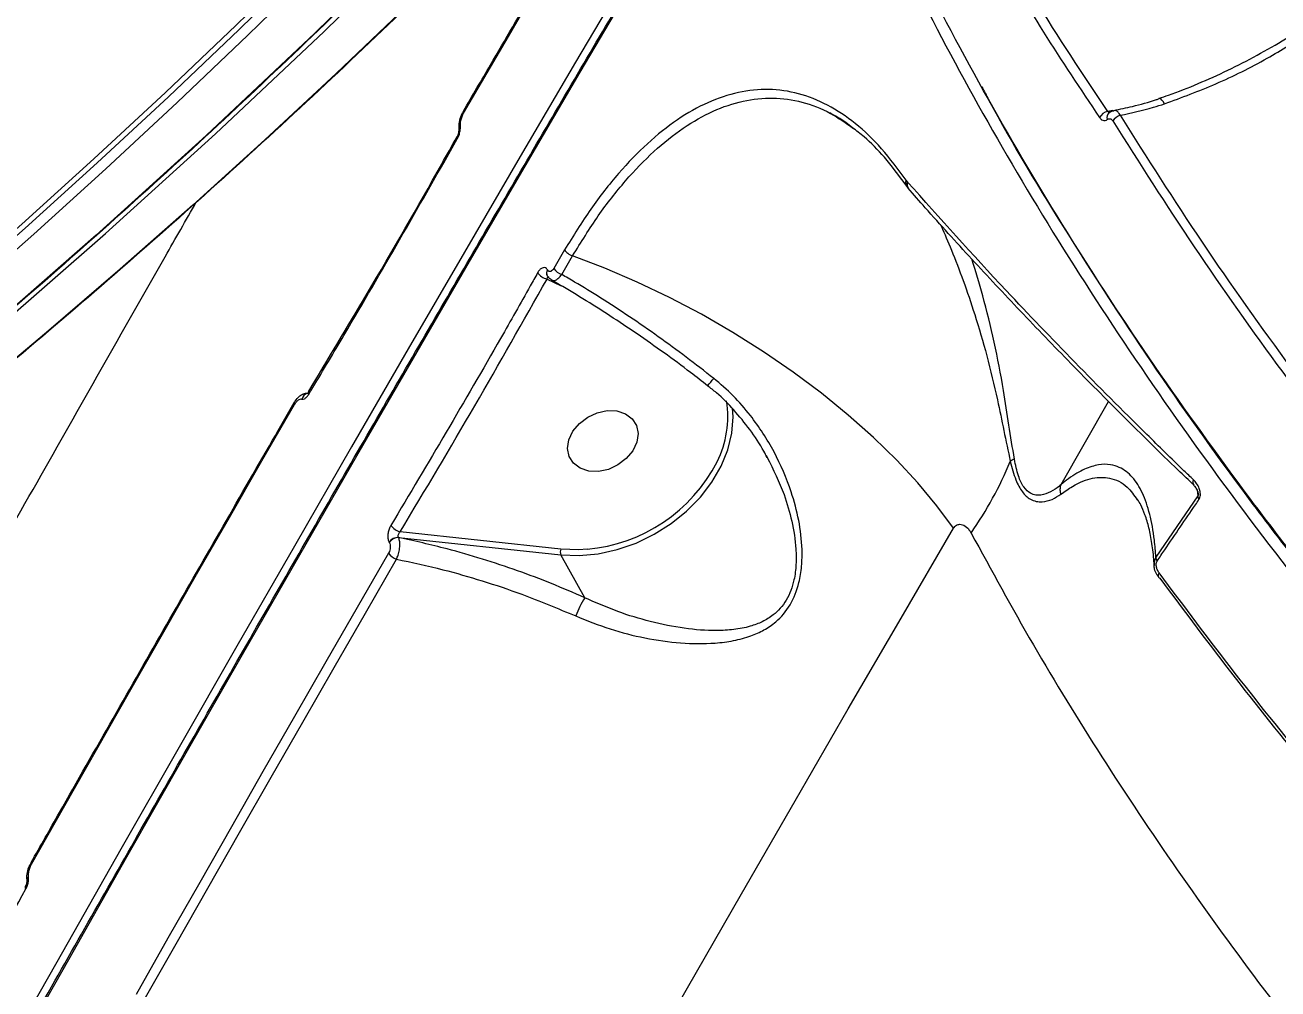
# Model space of a CAD drawing. Header units: millimetres. Extents: x -6028 to 5958, y -6064 to 4137.
# Drawn here: x 1447.1 to 1599.3, y -1606.7 to -1489.5 of the extents above; entities that cross this region are included whole.
import ezdxf

# ---------------------------------------------------------------- set-up
doc = ezdxf.new("R2010")
doc.units = ezdxf.units.MM
for name, color, linetype in [('DIKOM_ОБЪЕКТ', 7, 'Continuous'), ('DIKOM_РАЗМЕР_ЗОНА', 7, 'Continuous'), ('DIKOM_РАЗМЕР_ОБЪЕКТА', 7, 'Continuous')]:
    doc.layers.add(name, color=color, linetype=linetype)
doc.styles.add('style1', font='arial.ttf', dxfattribs={"width": 0.8})
doc.dimstyles.new('1-50', dxfattribs={"dimtxt": 300, "dimasz": 200, "dimexe": 100, "dimexo": 0, "dimgap": 100, "dimtad": 1, "dimtxsty": 'style1', "dimcen": 200, "dimclrd": 7, "dimclre": 7, "dimclrt": 7, "dimadec": 1, "dimazin": 2, "dimtfac": 1, "dimtmove": 0, "dimatfit": 2, "dimfxl": 0, "dimlwd": 25, "dimlwe": 18, "dimarcsym": 0})

# ---------------------------------------------------------------- blocks, each defined once
blk = doc.blocks.new('*D9')
at = {"layer": 'Defpoints', "color": 0, "transparency": 16777216}
for p in [(-6027.56, 1459.58), (4556.58, 1382.7), (4556.58, -5964.37)]:
    blk.add_point(p, dxfattribs=at)
at = {"layer": 'DIKOM_РАЗМЕР_ЗОНА', "color": 7, "lineweight": 18, "transparency": 16777216}
for p, q in [((-6027.56, 1459.58), (-6027.56, -6064.37)), ((4556.58, 1382.7), (4556.58, -6064.37))]:
    blk.add_line(p, q, dxfattribs=at)
at = {"layer": 'DIKOM_РАЗМЕР_ЗОНА', "color": 7, "lineweight": 25, "transparency": 16777216}
blk.add_line((-5827.56, -5964.37), (4356.58, -5964.37), dxfattribs=at)
at = {"layer": 'DIKOM_РАЗМЕР_ЗОНА', "color": 7, "transparency": 16777216}
for points in [[(-5827.56, -5931.03), (-5827.56, -5997.7), (-6027.56, -5964.37)], [(4356.58, -5931.03), (4356.58, -5997.7), (4556.58, -5964.37)]]:
    blk.add_solid(points, dxfattribs=at)
at = {"layer": 'DIKOM_РАЗМЕР_ЗОНА', "color": 7, "transparency": 16777216, "insert": (157.08, -5711.2), "char_height": 300, "attachment_point": 5, "style": 'style1'}
blk.add_mtext('10600', dxfattribs=at)
blk = doc.blocks.new('*D10')
at = {"layer": 'Defpoints', "color": 0, "transparency": 16777216}
for p in [(1555.59, 4137.49), (5858.35, 4137.49), (1555.59, -4898.38)]:
    blk.add_point(p, dxfattribs=at)
at = {"layer": 'DIKOM_РАЗМЕР_ЗОНА', "color": 7, "lineweight": 18, "transparency": 16777216}
for p, q in [((1555.59, 4137.49), (5958.35, 4137.49)), ((1555.59, -4898.38), (5958.35, -4898.38))]:
    blk.add_line(p, q, dxfattribs=at)
at = {"layer": 'DIKOM_РАЗМЕР_ЗОНА', "color": 7, "lineweight": 25, "transparency": 16777216}
blk.add_line((5858.35, -4698.38), (5858.35, 3937.49), dxfattribs=at)
at = {"layer": 'DIKOM_РАЗМЕР_ЗОНА', "color": 7, "transparency": 16777216}
for points in [[(5825.01, 3937.49), (5891.68, 3937.49), (5858.35, 4137.49)], [(5825.01, -4698.38), (5891.68, -4698.38), (5858.35, -4898.38)]]:
    blk.add_solid(points, dxfattribs=at)
at = {"layer": 'DIKOM_РАЗМЕР_ЗОНА', "color": 7, "transparency": 16777216, "insert": (5605.17, 52.12), "char_height": 300, "attachment_point": 5, "rotation": 90, "style": 'style1'}
blk.add_mtext('9050', dxfattribs=at)
blk = doc.blocks.new('*D11')
at = {"layer": 'Defpoints', "color": 0, "transparency": 16777216}
for p in [(259.43, 2965.58), (1920.55, -3002.33), (4022.59, -3002.33)]:
    blk.add_point(p, dxfattribs=at)
at = {"layer": 'DIKOM_РАЗМЕР_ОБЪЕКТА', "color": 7, "lineweight": 18, "transparency": 16777216}
for p, q in [((259.43, 2965.58), (4122.59, 2965.58)), ((1920.55, -3002.33), (4122.59, -3002.33))]:
    blk.add_line(p, q, dxfattribs=at)
at = {"layer": 'DIKOM_РАЗМЕР_ОБЪЕКТА', "color": 7, "lineweight": 25, "transparency": 16777216}
blk.add_line((4022.59, 2765.58), (4022.59, -2802.33), dxfattribs=at)
at = {"layer": 'DIKOM_РАЗМЕР_ОБЪЕКТА', "color": 7, "transparency": 16777216}
for points in [[(3989.25, 2765.58), (4055.92, 2765.58), (4022.59, 2965.58)], [(3989.25, -2802.33), (4055.92, -2802.33), (4022.59, -3002.33)]]:
    blk.add_solid(points, dxfattribs=at)
at = {"layer": 'DIKOM_РАЗМЕР_ОБЪЕКТА', "color": 7, "transparency": 16777216, "insert": (3769.41, -24.42), "char_height": 300, "attachment_point": 5, "rotation": 90, "style": 'style1'}
blk.add_mtext('6000', dxfattribs=at)
blk = doc.blocks.new('*D12')
at = {"layer": 'Defpoints', "color": 0, "transparency": 16777216}
for p in [(3056.58, 1987.9), (-4027.97, 676.5), (3056.58, -3714.77)]:
    blk.add_point(p, dxfattribs=at)
at = {"layer": 'DIKOM_РАЗМЕР_ОБЪЕКТА', "color": 7, "lineweight": 18, "transparency": 16777216}
for p, q in [((3056.58, 1987.9), (3056.58, -3814.77)), ((-4027.97, 676.5), (-4027.97, -3814.77))]:
    blk.add_line(p, q, dxfattribs=at)
at = {"layer": 'DIKOM_РАЗМЕР_ОБЪЕКТА', "color": 7, "lineweight": 25, "transparency": 16777216}
blk.add_line((-3827.97, -3714.77), (2856.58, -3714.77), dxfattribs=at)
at = {"layer": 'DIKOM_РАЗМЕР_ОБЪЕКТА', "color": 7, "transparency": 16777216}
for points in [[(-3827.97, -3681.44), (-3827.97, -3748.11), (-4027.97, -3714.77)], [(2856.58, -3681.44), (2856.58, -3748.11), (3056.58, -3714.77)]]:
    blk.add_solid(points, dxfattribs=at)
at = {"layer": 'DIKOM_РАЗМЕР_ОБЪЕКТА', "color": 7, "transparency": 16777216, "insert": (20, -3461.6), "char_height": 300, "attachment_point": 5, "style": 'style1'}
blk.add_mtext('7100', dxfattribs=at)

msp = doc.modelspace()

# ---------------------------------------------------------------- linework, layer by layer
at = {"layer": 'DIKOM_ОБЪЕКТ', "color": 7, "linetype": 'Continuous', "lineweight": 15}
for p, q in [((1584.942, -1498.482), (1584.928, -1498.486)), ((1579.285, -1499.932), (1578.664, -1500.033)), ((1578.825, -1500.194), (1578.813, -1500.204)), ((1499.617, -1503.132), (1499.621, -1503.124)), ((1554.331, -1508.607), (1554.17, -1508.403)), ((1554.354, -1508.632), (1554.331, -1508.607)), ((1554.413, -1509.361), (1554.401, -1509.347)), ((1510.541, -1520.41), (1512.242, -1521.222)), ((1510.601, -1519.318), (1510.592, -1519.302)), ((1481.599, -1534.132), (1481.603, -1534.125)), ((1530.071, -1533.374), (1530.073, -1533.373)), ((1573.01, -1545.376), (1578.773, -1535.298)), ((1589.526, -1546.034), (1589.614, -1546.75)), ((1589.614, -1546.75), (1584.524, -1554.231)), ((1491.373, -1552.423), (1491.382, -1552.438)), ((1492.5, -1551.824), (1512.221, -1553.927)), ((1492.51, -1551.84), (1492.5, -1551.824)), ((1512.224, -1553.235), (1492.702, -1551.153)), ((1515.123, -1559.148), (1512.221, -1553.927)), ((1447.856, -1591.348), (1447.86, -1591.342)), ((1447.14, -1594.39), (1447.143, -1594.384))]:
    msp.add_line(p, q, dxfattribs=at)
at = {"layer": 'DIKOM_ОБЪЕКТ', "color": 7, "linetype": 'Continuous', "lineweight": 15, "flags": 128}
for points in [[(1557.146, -1409.925), (1545.206, -1424.048), (1533.048, -1437.9), (1520.677, -1451.477), (1508.097, -1464.775), (1495.31, -1477.789), (1482.322, -1490.515), (1469.135, -1502.95), (1455.754, -1515.09), (1442.183, -1526.932), (1428.427, -1538.471), (1414.488, -1549.704), (1400.372, -1560.628), (1386.083, -1571.24), (1371.625, -1581.536), (1357.002, -1591.513), (1342.219, -1601.168)], [(1343.355, -1600.961), (1358.138, -1591.306), (1372.761, -1581.329), (1387.219, -1571.033), (1401.508, -1560.421), (1415.624, -1549.497), (1429.563, -1538.264), (1443.319, -1526.725), (1456.89, -1514.883), (1470.271, -1502.743), (1483.458, -1490.308), (1496.446, -1477.582), (1509.233, -1464.568), (1521.814, -1451.27), (1534.185, -1437.694), (1546.342, -1423.841), (1558.282, -1409.718)], [(1540.174, -1449.865), (1533.751, -1460.638), (1527.247, -1471.597), (1520.668, -1482.734), (1514.017, -1494.041), (1507.3, -1505.511), (1500.519, -1517.137), (1493.68, -1528.91), (1486.788, -1540.824), (1479.846, -1552.871), (1472.86, -1565.041), (1465.833, -1577.329), (1458.771, -1589.725), (1451.678, -1602.221), (1444.559, -1614.809), (1437.418, -1627.482), (1430.261, -1640.229), (1423.091, -1653.045), (1415.913, -1665.919), (1408.733, -1678.843), (1403.412, -1688.452)], [(1404.344, -1689.042), (1409.621, -1679.513), (1416.78, -1666.628), (1423.935, -1653.792), (1431.084, -1641.015), (1438.22, -1628.306), (1445.339, -1615.672), (1452.437, -1603.121), (1459.508, -1590.663), (1466.549, -1578.304), (1473.554, -1566.054), (1480.52, -1553.919), (1487.441, -1541.909), (1494.313, -1530.031), (1501.131, -1518.293), (1507.891, -1506.702), (1514.588, -1495.267), (1521.219, -1483.994), (1527.779, -1472.891), (1534.263, -1461.965), (1540.667, -1451.223)], [(1502.031, -1478.95), (1493.527, -1487.256), (1484.937, -1495.438), (1476.264, -1503.495), (1467.508, -1511.425), (1458.671, -1519.227), (1449.753, -1526.901), (1440.756, -1534.445), (1431.681, -1541.859)], [(1410.855, -1544.205), (1419.943, -1536.784), (1428.952, -1529.232), (1437.882, -1521.551), (1446.731, -1513.74), (1455.498, -1505.801), (1464.182, -1497.735), (1472.782, -1489.543), (1481.297, -1481.226)], [(1481.625, -1481.778), (1473.128, -1490.078), (1464.545, -1498.253), (1455.879, -1506.303), (1447.131, -1514.226), (1438.3, -1522.022), (1429.39, -1529.689), (1420.4, -1537.227), (1411.333, -1544.635)], [(1412.367, -1545.374), (1421.442, -1537.961), (1430.439, -1530.417), (1439.357, -1522.743), (1448.194, -1514.941), (1456.95, -1507.011), (1465.623, -1498.954), (1474.213, -1490.772), (1482.717, -1482.466)], [(1500.405, -1500.256), (1501.497, -1498.386), (1502.587, -1496.521), (1503.675, -1494.659), (1504.762, -1492.801), (1505.847, -1490.948), (1506.93, -1489.098), (1508.012, -1487.252), (1509.092, -1485.411)], [(1585.562, -1499.113), (1585.4, -1498.851), (1585.244, -1498.653), (1585.103, -1498.527), (1584.981, -1498.479), (1584.942, -1498.482)], [(1512.686, -1516.865), (1512.521, -1517.148), (1512.356, -1517.431), (1512.19, -1517.714), (1512.025, -1517.997), (1511.859, -1518.281), (1511.694, -1518.564), (1511.528, -1518.848), (1511.363, -1519.131)], [(1512.333, -1519.862), (1512.498, -1519.579), (1512.664, -1519.295), (1512.829, -1519.012), (1512.994, -1518.729), (1513.16, -1518.446), (1513.325, -1518.163), (1513.49, -1517.881), (1513.655, -1517.598)], [(1559.931, -1550.711), (1557.915, -1547.963), (1555.61, -1545.19), (1553.033, -1542.416), (1550.204, -1539.66), (1547.146, -1536.945), (1543.882, -1534.292), (1540.438, -1531.721), (1536.841, -1529.253), (1533.118, -1526.907), (1529.298, -1524.7), (1525.411, -1522.651), (1521.489, -1520.774), (1517.56, -1519.086), (1513.655, -1517.598)], [(1447.92, -1591.526), (1451.952, -1584.424), (1455.974, -1577.354), (1459.986, -1570.316), (1463.987, -1563.313), (1467.976, -1556.345), (1471.952, -1549.414), (1475.914, -1542.521), (1479.863, -1535.668)], [(1512.221, -1553.927), (1514.456, -1554.011), (1516.757, -1553.796), (1519.074, -1553.289), (1521.356, -1552.499), (1523.553, -1551.444), (1525.617, -1550.147), (1527.504, -1548.637), (1529.171, -1546.945), (1530.582, -1545.111), (1531.707, -1543.173), (1532.52, -1541.173), (1533.004, -1539.157), (1533.149, -1537.167), (1533.082, -1536.092)], [(1513.69, -1538.902), (1514.471, -1537.959), (1515.483, -1537.189), (1516.645, -1536.656), (1517.861, -1536.401), (1519.034, -1536.446), (1520.068, -1536.787), (1520.88, -1537.397), (1521.403, -1538.225), (1521.596, -1539.206), (1521.443, -1540.259), (1520.956, -1541.3), (1520.175, -1542.243), (1519.162, -1543.013), (1518.001, -1543.546), (1516.784, -1543.801), (1515.612, -1543.756), (1514.578, -1543.415), (1513.766, -1542.805), (1513.242, -1541.976), (1513.049, -1540.996), (1513.203, -1539.942), (1513.69, -1538.902)], [(1487.647, -1677.115), (1494.362, -1665.157), (1501.061, -1653.269), (1507.74, -1641.461), (1514.394, -1629.738), (1521.02, -1618.108), (1527.613, -1606.58), (1534.168, -1595.16), (1540.681, -1583.856), (1547.149, -1572.675), (1553.567, -1561.624), (1559.931, -1550.711)], [(1491.275, -1553.751), (1487.485, -1560.328), (1483.682, -1566.943), (1479.865, -1573.596), (1476.036, -1580.284), (1472.196, -1587.007), (1468.344, -1593.763), (1464.483, -1600.551), (1460.613, -1607.369)], [(1515.414, -1553.256), (1514.391, -1553.316), (1512.224, -1553.235)], [(1461.619, -1608.037), (1465.487, -1601.224), (1469.345, -1594.441), (1473.194, -1587.69), (1477.031, -1580.971), (1480.858, -1574.288), (1484.671, -1567.64), (1488.472, -1561.029), (1492.259, -1554.457)]]:
    msp.add_lwpolyline(points, dxfattribs=at)
at = {"layer": 'DIKOM_ОБЪЕКТ', "color": 7, "linetype": 'Continuous', "lineweight": 15}
for centre, radius, start, end in [((1500.652, -1500.11), 0.286, 155.21298, 210.66766), ((1578.989, -1501.499), 1.502, 102.512, 151.48533), ((1579.312, -1500.759), 0.747, 131.93737, 200.00976), ((1580.626, -1502.025), 1.573, 105.83688, 148.432), ((1500.234, -1502.131), 0.369, 126.60227, 181.32544), ((1499.869, -1503.229), 0.27, 158.90808, 213.54006), ((1554.948, -1508.922), 0.692, 152.96102, 218.32841), ((1554.957, -1508.95), 0.682, 152.21623, 216.52401), ((1511.031, -1518.435), 2.035, 216.75135, 256.06227), ((1511.168, -1519.68), 0.69, 146.72825, 208.39351), ((1511.181, -1519.697), 0.693, 146.82569, 207.75309), ((1512.933, -1518.058), 1.902, 214.3705, 251.61772), ((1510.361, -1516.618), 25.87, 319.63689, 322.16843), ((1481.719, -1535.258), 0.996, 104.96346, 165.14592), ((1481.847, -1534.229), 0.266, 158.72732, 214.08257), ((1480.054, -1535.522), 0.241, 159.19262, 217.34801), ((1520.372, -1537.17), 12.13, 333.28877, 9.17981), ((1513.711, -1533.679), 19.651, 274.97283, 332.92791), ((1524.924, -1525.325), 45.313, 325.04459, 337.61695), ((1568.265, -1544.61), 2.49, 112.29316, 125.3624), ((1589.589, -1545.106), 0.596, 150.5668, 220.63959), ((1590.313, -1546.809), 0.701, 175.17964, 216.71515), ((1493.3, -1549.102), 2.137, 216.31013, 253.73468), ((1492.443, -1553.078), 1.255, 87.39761, 148.52124), ((1492.452, -1553.093), 1.254, 87.38468, 148.55463), ((1493.02, -1552.357), 2.234, 218.61465, 250.07639), ((1513.08, -1553.584), 0.925, 157.7938, 201.74555), ((1585.211, -1554.274), 0.688, 176.43699, 217.84584), ((1585.3, -1556.453), 0.51, 139.45711, 204.56638), ((1585.074, -1556.496), 0.291, 215.38765, 253.68986), ((1527.748, -1566.722), 14.723, 149.03653, 158.69269), ((1448.048, -1591.38), 0.194, 170.71672, 229.00039), ((1447.881, -1593.456), 0.512, 129.63555, 185.62385), ((1447.32, -1594.41), 0.181, 173.5706, 233.74911)]:
    msp.add_arc(centre, radius, start, end, dxfattribs=at)
for points, knots in [([(1708.088, -1168.515), (1706.753, -1171.4), (1702.88, -1179.766), (1696.295, -1193.484), (1688.261, -1209.607), (1679.999, -1225.551), (1671.516, -1241.313), (1662.811, -1256.888), (1653.89, -1272.274), (1644.752, -1287.465), (1635.401, -1302.458), (1625.84, -1317.249), (1616.07, -1331.834), (1606.094, -1346.209), (1595.916, -1360.371), (1585.537, -1374.316), (1574.959, -1388.039), (1564.188, -1401.538), (1553.223, -1414.81), (1542.07, -1427.849), (1530.73, -1440.655), (1519.206, -1453.221), (1507.503, -1465.547), (1495.621, -1477.627), (1483.566, -1489.46), (1471.339, -1501.042), (1458.944, -1512.369), (1446.385, -1523.44), (1433.665, -1534.252), (1420.786, -1544.8), (1407.752, -1555.083), (1394.567, -1565.098), (1381.235, -1574.843), (1367.755, -1584.311), (1354.792, -1593.083), (1346.268, -1598.584), (1342.334, -1601.124)], [0, 0, 0, 0, 0.0157708, 0.0457271, 0.0756836, 0.1056401, 0.1355963, 0.1655526, 0.1955087, 0.2254648, 0.2554208, 0.2853767, 0.3153326, 0.3452882, 0.3752437, 0.4051993, 0.4351545, 0.4651098, 0.4950648, 0.5250198, 0.5549744, 0.5849292, 0.6148836, 0.644838, 0.674792, 0.7047462, 0.7347001, 0.7646537, 0.7946071, 0.8245605, 0.8545135, 0.8844664, 0.9144194, 0.944372, 0.9743244, 1, 1, 1, 1]), ([(1793.214, -1628.404), (1787.975, -1624.747), (1777.496, -1617.433), (1762.198, -1605.938), (1747.248, -1594.078), (1732.207, -1581.415), (1717.214, -1567.986), (1702.387, -1553.798), (1688.124, -1539.196), (1674.503, -1524.216), (1661.59, -1508.905), (1649.798, -1493.764), (1639.115, -1478.855), (1629.505, -1464.227), (1620.694, -1449.48), (1612.753, -1434.665), (1605.723, -1419.831), (1599.667, -1405.001), (1594.755, -1390.882), (1592.419, -1381.819), (1591.336, -1377.62)], [0, 0, 0, 0, 0.0511501, 0.1023003, 0.1539591, 0.2056184, 0.262726, 0.319878, 0.3769856, 0.4357763, 0.4946159, 0.5534056, 0.6087166, 0.6640695, 0.7193802, 0.776287, 0.8332404, 0.8901466, 0.9491118, 1, 1, 1, 1]), ([(1812.298, -1729.195), (1808.301, -1726.972), (1797.533, -1720.983), (1780.25, -1710.698), (1760.608, -1698.231), (1741.229, -1685.075), (1722.19, -1671.258), (1703.568, -1656.809), (1685.773, -1642.049), (1668.846, -1627.035), (1652.808, -1611.829), (1637.4, -1596.184), (1622.702, -1580.135), (1608.784, -1563.731), (1595.953, -1547.331), (1584.228, -1530.994), (1573.6, -1514.771), (1563.903, -1498.399), (1555.19, -1481.927), (1547.593, -1465.425), (1542.017, -1451.699), (1539.429, -1443.586), (1538.551, -1440.831)], [0, 0, 0, 0, 0.0304522, 0.0820374, 0.1336626, 0.185248, 0.2383317, 0.2914589, 0.344543, 0.3961284, 0.4477533, 0.4993388, 0.5524224, 0.6055494, 0.6586333, 0.7102182, 0.7618426, 0.8134275, 0.8665104, 0.9196369, 0.9727199, 1, 1, 1, 1]), ([(1404.21, -1688.943), (1404.522, -1688.38), (1407.009, -1683.876), (1411.678, -1675.461), (1418.212, -1663.707), (1424.743, -1651.999), (1431.268, -1640.34), (1437.783, -1628.738), (1444.283, -1617.198), (1450.767, -1605.726), (1457.229, -1594.329), (1463.667, -1583.014), (1470.077, -1571.786), (1476.456, -1560.651), (1482.799, -1549.616), (1489.105, -1538.686), (1495.369, -1527.868), (1501.587, -1517.167), (1507.757, -1506.589), (1513.875, -1496.14), (1519.938, -1485.826), (1525.943, -1475.651), (1531.884, -1465.625), (1536.789, -1457.381), (1539.703, -1452.503), (1540.677, -1450.871)], [0, 0, 0, 0, 0.0066056, 0.0528047, 0.09900329, 0.14520194, 0.1914008, 0.23759951, 0.28379866, 0.32999735, 0.37619662, 0.42239586, 0.46859516, 0.51479453, 0.56099398, 0.60719351, 0.6533932, 0.69959331, 0.74579331, 0.7919936, 0.83819403, 0.88439479, 0.93059599, 0.9767973, 1, 1, 1, 1]), ([(1540.667, -1451.223), (1541.839, -1454.335), (1545.023, -1462.781), (1551.169, -1476.737), (1559.381, -1493.087), (1568.708, -1509.546), (1579.084, -1526.033), (1590.467, -1542.471), (1602.83, -1558.81), (1616.173, -1575.019), (1630.452, -1591.075), (1645.617, -1606.928), (1661.594, -1622.505), (1678.311, -1637.733), (1695.722, -1652.562), (1713.812, -1666.957), (1732.536, -1680.905), (1751.832, -1694.365), (1771.609, -1707.276), (1791.774, -1719.577), (1812.27, -1731.223), (1833.067, -1742.183), (1854.126, -1752.451), (1875.378, -1762.001), (1896.725, -1770.79), (1918.066, -1778.777), (1939.336, -1785.929), (1960.496, -1792.216), (1981.515, -1797.646), (2002.327, -1802.21), (2022.837, -1805.887), (2042.948, -1808.66), (2061.676, -1810.421), (2079.074, -1811.312), (2095.207, -1811.474), (2110.929, -1810.947), (2126.169, -1809.735), (2140.795, -1807.855), (2154.768, -1805.31), (2166.737, -1802.498), (2173.905, -1800.361), (2176.826, -1799.491)], [0, 0, 0, 0, 0.0156537, 0.0424907, 0.0694124, 0.0963772, 0.1233419, 0.1502637, 0.1771009, 0.2039379, 0.2308597, 0.2578245, 0.2847891, 0.3117108, 0.3385479, 0.3653847, 0.3923061, 0.4192706, 0.4462349, 0.4731563, 0.4999932, 0.5268302, 0.5537518, 0.5807163, 0.6076809, 0.6346025, 0.6614396, 0.6882764, 0.7151982, 0.7421627, 0.7691273, 0.796049, 0.8228858, 0.845964, 0.8691648, 0.8923928, 0.9156208, 0.9388216, 0.961584, 0.9843464, 1, 1, 1, 1]), ([(1603.132, -1490.472), (1604.325, -1489.573), (1606.714, -1487.772), (1610.017, -1483.906), (1612.991, -1479.097), (1615.262, -1473.585), (1616.76, -1468.109), (1617.342, -1463.841), (1617.406, -1460.682), (1617.246, -1458.632), (1616.796, -1456.672), (1615.949, -1455.198), (1614.901, -1454.431), (1613.829, -1454.099), (1612.066, -1453.986), (1609.481, -1454.439), (1605.918, -1455.655), (1602.022, -1457.218), (1598.378, -1458.899), (1596.036, -1460.111), (1595.151, -1460.569)], [0, 0, 0, 0, 0.0640651, 0.1282384, 0.2170709, 0.306031, 0.3833428, 0.4604813, 0.490157, 0.5197428, 0.5505457, 0.5816391, 0.6087092, 0.6342423, 0.6598488, 0.7316542, 0.8036996, 0.879013, 0.9542789, 1, 1, 1, 1]), ([(1560.91, -1473.242), (1561.149, -1473.688), (1562.343, -1475.917), (1565.534, -1481.651), (1570.742, -1490.415), (1575.359, -1497.325), (1577.669, -1500.782)], [0, 0, 0, 0, 0.048062, 0.2403272, 0.6198818, 1, 1, 1, 1]), ([(1578.664, -1500.033), (1575.644, -1495.5), (1569.598, -1486.422), (1564.496, -1477.188), (1561.941, -1472.564)], [0, 0, 0, 0, 0.4993561, 1, 1, 1, 1]), ([(1502.164, -1478.878), (1500.05, -1480.957), (1493.921, -1486.984), (1483.647, -1496.768), (1471.286, -1508.144), (1458.759, -1519.261), (1446.292, -1529.927), (1437.268, -1537.382), (1432.489, -1541.242), (1431.795, -1541.803)], [0, 0, 0, 0, 0.0934422, 0.2709098, 0.4483785, 0.6258451, 0.8033122, 0.971437, 1, 1, 1, 1]), ([(1500.392, -1499.99), (1501.486, -1498.115), (1504.398, -1493.128), (1507.285, -1488.204), (1509.086, -1485.131)], [0, 0, 0, 0, 0.3758646, 1, 1, 1, 1]), ([(1584.925, -1498.435), (1585.297, -1498.313), (1586.877, -1497.797), (1589.664, -1496.671), (1593.262, -1495.064), (1596.813, -1493.237), (1599.973, -1491.44), (1601.891, -1490.183), (1602.69, -1489.659)], [0, 0, 0, 0, 0.0608034, 0.2581927, 0.4569328, 0.6566677, 0.8569666, 1, 1, 1, 1]), ([(1585.562, -1499.113), (1587.654, -1498.34), (1591.878, -1496.778), (1597.793, -1493.825), (1601.448, -1491.529), (1603.132, -1490.472)], [0, 0, 0, 0, 0.3460007, 0.698742, 1, 1, 1, 1]), ([(1554.17, -1508.403), (1553.194, -1507.077), (1551.244, -1504.427), (1548.026, -1501.4), (1544.645, -1499.139), (1541.117, -1497.744), (1537.487, -1497.226), (1533.793, -1497.593), (1530.076, -1498.833), (1526.373, -1500.926), (1522.733, -1503.825), (1519.206, -1507.484), (1515.812, -1511.794), (1513.729, -1515.174), (1512.686, -1516.865)], [0, 0, 0, 0, 0.083618, 0.1671653, 0.2504179, 0.3338523, 0.4173042, 0.5004893, 0.5837384, 0.6671386, 0.7504579, 0.8333963, 0.9166283, 1, 1, 1, 1]), ([(1563.37, -1497.052), (1563.644, -1497.575), (1566.778, -1503.557), (1573.78, -1515.053), (1584.408, -1531.466), (1596.15, -1547.82), (1608.864, -1564.076), (1622.548, -1580.21), (1637.139, -1596.174), (1652.572, -1611.894), (1668.774, -1627.295), (1684.635, -1641.378), (1699.97, -1654.183), (1714.624, -1665.786), (1729.673, -1677.084), (1745.26, -1688.178), (1761.376, -1699.035), (1778.005, -1709.61), (1794.902, -1719.797), (1806.365, -1726.205), (1812.094, -1729.407)], [0, 0, 0, 0, 0.00613237, 0.0700488, 0.13386275, 0.19747675, 0.2610909, 0.32490561, 0.38882277, 0.45273974, 0.51655449, 0.58016877, 0.63171556, 0.68331524, 0.73491474, 0.78646147, 0.83981629, 0.89323077, 0.94664488, 1, 1, 1, 1]), ([(1513.655, -1517.598), (1514.68, -1515.935), (1516.724, -1512.619), (1520.054, -1508.385), (1523.516, -1504.788), (1527.084, -1501.94), (1530.716, -1499.876), (1534.36, -1498.65), (1537.984, -1498.274), (1541.541, -1498.788), (1544.839, -1500.016), (1546.866, -1501.467), (1547.793, -1502.131)], [0, 0, 0, 0, 0.1018773, 0.2031399, 0.3044323, 0.4063072, 0.5073927, 0.609221, 0.7106502, 0.8119105, 0.9139212, 1, 1, 1, 1]), ([(1579.411, -1499.907), (1580.165, -1499.752), (1581.89, -1499.397), (1583.744, -1498.902), (1584.808, -1498.521), (1584.924, -1498.479)], [0, 0, 0, 0, 0.4088719, 0.9354221, 1, 1, 1, 1]), ([(1580.196, -1500.512), (1581.542, -1500.22), (1583.344, -1499.829), (1585.114, -1499.258), (1585.562, -1499.113)], [0, 0, 0, 0, 0.7468166, 1, 1, 1, 1]), ([(1499.873, -1502.132), (1499.868, -1502.079), (1499.835, -1501.758), (1499.935, -1501.123), (1500.136, -1500.425), (1500.346, -1500.104), (1500.408, -1500.011)], [0, 0, 0, 0, 0.0773011, 0.4616328, 0.8433802, 1, 1, 1, 1]), ([(1500.014, -1501.835), (1500.014, -1501.685), (1500.013, -1501.383), (1500.125, -1500.883), (1500.269, -1500.503), (1500.375, -1500.312), (1500.405, -1500.256)], [0, 0, 0, 0, 0.292721, 0.5851235, 0.8788039, 1, 1, 1, 1]), ([(1547.65, -1502.022), (1547.384, -1501.807), (1546.472, -1501.069), (1545.547, -1500.576), (1544.892, -1500.226)], [0, 0, 0, 0, 0.2918162, 1, 1, 1, 1]), ([(1577.669, -1500.782), (1577.751, -1500.879), (1577.913, -1501.074), (1578.21, -1501.171), (1578.447, -1501.126), (1578.574, -1501.039), (1578.61, -1501.014)], [0, 0, 0, 0, 0.2928083, 0.5849888, 0.8819759, 1, 1, 1, 1]), ([(1578.983, -1500.128), (1578.962, -1500.133), (1578.89, -1500.15), (1578.772, -1500.126), (1578.699, -1500.063), (1578.664, -1500.033)], [0, 0, 0, 0, 0.1840239, 0.6033548, 1, 1, 1, 1]), ([(1578.826, -1500.219), (1578.936, -1500.129), (1579.109, -1499.989), (1579.329, -1499.963), (1579.408, -1499.954)], [0, 0, 0, 0, 0.6419551, 1, 1, 1, 1]), ([(1580.196, -1500.512), (1580.104, -1500.37), (1579.92, -1500.087), (1579.641, -1499.905), (1579.481, -1499.94), (1579.42, -1499.953)], [0, 0, 0, 0, 0.3834247, 0.7667167, 1, 1, 1, 1]), ([(1625.117, -1561.535), (1620.913, -1556.53), (1612.503, -1546.519), (1600.893, -1531.292), (1589.983, -1515.945), (1583.458, -1505.656), (1580.196, -1500.512)], [0, 0, 0, 0, 0.2486149, 0.4972325, 0.7486159, 1, 1, 1, 1]), ([(1499.62, -1503.122), (1499.627, -1503.111), (1499.666, -1503.048), (1499.74, -1502.876), (1499.82, -1502.618), (1499.863, -1502.37), (1499.87, -1502.2), (1499.865, -1502.151), (1499.864, -1502.14)], [0, 0, 0, 0, 0.0445248, 0.2636881, 0.5018759, 0.7501381, 0.9475263, 1, 1, 1, 1]), ([(1499.644, -1503.378), (1499.667, -1503.335), (1499.765, -1503.154), (1499.904, -1502.789), (1500.016, -1502.287), (1500.015, -1501.986), (1500.014, -1501.835)], [0, 0, 0, 0, 0.096363, 0.39853991, 0.69903988, 1, 1, 1, 1]), ([(1554.117, -1508.968), (1553.265, -1507.811), (1551.648, -1505.615), (1549.448, -1503.371), (1548.126, -1502.379), (1547.65, -1502.022)], [0, 0, 0, 0, 0.41594068, 0.78963107, 1, 1, 1, 1]), ([(1578.61, -1501.014), (1578.651, -1500.988), (1578.755, -1500.922), (1578.933, -1500.91), (1579.128, -1500.993), (1579.233, -1501.132), (1579.285, -1501.201)], [0, 0, 0, 0, 0.1835878, 0.4626394, 0.7309675, 1, 1, 1, 1]), ([(1579.285, -1501.201), (1582.514, -1506.297), (1588.973, -1516.488), (1599.842, -1531.802), (1611.495, -1547.11), (1620.007, -1557.248), (1624.263, -1562.317)], [0, 0, 0, 0, 0.2486161, 0.4972322, 0.7486153, 1, 1, 1, 1]), ([(1481.575, -1534.117), (1483.954, -1530.14), (1489.457, -1520.944), (1495.439, -1510.602), (1498.982, -1504.224), (1499.596, -1503.119)], [0, 0, 0, 0, 0.386419, 0.8936809, 1, 1, 1, 1]), ([(1481.626, -1534.378), (1481.942, -1533.851), (1483.522, -1531.216), (1489.648, -1520.917), (1495.251, -1511.086), (1499.644, -1503.378)], [0, 0, 0, 0, 0.0512228, 0.2561247, 1, 1, 1, 1]), ([(1554.17, -1508.403), (1554.136, -1508.484), (1554.065, -1508.651), (1554.076, -1508.882), (1554.134, -1509.04), (1554.209, -1509.093), (1554.224, -1509.103)], [0, 0, 0, 0, 0.2980758, 0.6116548, 0.9252171, 1, 1, 1, 1]), ([(1554.476, -1509.426), (1554.419, -1509.368), (1554.301, -1509.25), (1554.214, -1509.095), (1554.17, -1509.015)], [0, 0, 0, 0, 0.4895829, 1, 1, 1, 1]), ([(1589.07, -1544.813), (1588.688, -1544.444), (1586.778, -1542.601), (1581.884, -1537.819), (1574.608, -1530.508), (1564.747, -1520.24), (1558.277, -1513.014), (1554.354, -1508.632)], [0, 0, 0, 0, 0.0299875, 0.1499521, 0.3900714, 0.6301902, 1, 1, 1, 1]), ([(1589.145, -1545.485), (1588.502, -1544.872), (1585.57, -1542.072), (1580.569, -1537.132), (1574.166, -1530.68), (1568.021, -1524.3), (1562.133, -1517.991), (1557.594, -1513.011), (1555.102, -1510.155), (1554.406, -1509.359)], [0, 0, 0, 0, 0.049933, 0.2277285, 0.404725, 0.5809981, 0.7567374, 0.9321427, 1, 1, 1, 1]), ([(1399.772, -1632.177), (1400.381, -1631.079), (1403.606, -1625.273), (1409.446, -1614.796), (1417.29, -1600.753), (1425.128, -1586.761), (1432.959, -1572.821), (1440.779, -1558.938), (1448.587, -1545.116), (1456.378, -1531.366), (1462.829, -1520.007), (1466.673, -1513.264), (1467.934, -1511.051)], [0, 0, 0, 0, 0.0266923, 0.1412329, 0.2557963, 0.3703872, 0.4850091, 0.5996682, 0.7143672, 0.8291111, 0.9439055, 1, 1, 1, 1]), ([(1558.319, -1513.756), (1558.364, -1513.851), (1558.794, -1514.773), (1559.749, -1517.042), (1561.124, -1520.576), (1562.598, -1524.893), (1564.015, -1529.757), (1565.163, -1534.531), (1566.046, -1538.869), (1566.563, -1541.336), (1566.824, -1542.58)], [0, 0, 0, 0, 0.01396, 0.1345643, 0.2760384, 0.4204434, 0.5883396, 0.7601371, 0.8790516, 1, 1, 1, 1]), ([(1512.686, -1516.865), (1512.733, -1516.935), (1512.825, -1517.075), (1513.067, -1517.286), (1513.353, -1517.474), (1513.555, -1517.557), (1513.655, -1517.598)], [0, 0, 0, 0, 0.2500325, 0.5000232, 0.749944, 1, 1, 1, 1]), ([(1510.592, -1519.302), (1510.552, -1519.246), (1510.451, -1519.102), (1510.229, -1519), (1509.944, -1519.052), (1509.649, -1519.267), (1509.484, -1519.524), (1509.401, -1519.652)], [0, 0, 0, 0, 0.1342155, 0.3469725, 0.5632372, 0.7817199, 1, 1, 1, 1]), ([(1567.32, -1542.307), (1567.1, -1540.928), (1566.657, -1538.166), (1565.948, -1533.354), (1564.901, -1528.026), (1563.597, -1522.752), (1562.629, -1519.387), (1562.173, -1518.039), (1562.158, -1517.994)], [0, 0, 0, 0, 0.1644589, 0.3293947, 0.5643739, 0.799266, 0.9932393, 1, 1, 1, 1]), ([(1509.401, -1519.652), (1509.104, -1520.184), (1507.616, -1522.844), (1501.816, -1533.122), (1496.07, -1542.8), (1491.578, -1550.367)], [0, 0, 0, 0, 0.0517098, 0.2585539, 1, 1, 1, 1]), ([(1492.702, -1551.153), (1495.747, -1546.05), (1501.839, -1535.842), (1507.64, -1525.554), (1510.541, -1520.41)], [0, 0, 0, 0, 0.4999189, 1, 1, 1, 1]), ([(1510.541, -1520.41), (1510.554, -1520.359), (1510.578, -1520.261), (1510.638, -1520.173), (1510.698, -1520.138), (1510.735, -1520.161), (1510.747, -1520.168)], [0, 0, 0, 0, 0.3013193, 0.5932433, 0.8702811, 1, 1, 1, 1]), ([(1510.571, -1520.025), (1510.568, -1520.019), (1510.563, -1520.012), (1510.559, -1520.004), (1510.558, -1520.003)], [0, 0, 0, 0, 0.7859965, 1, 1, 1, 1]), ([(1511.089, -1520.511), (1510.996, -1520.46), (1510.779, -1520.341), (1510.647, -1520.135), (1510.572, -1520.017)], [0, 0, 0, 0, 0.42894359, 1, 1, 1, 1]), ([(1511.363, -1519.131), (1511.362, -1519.133), (1511.314, -1519.221), (1511.197, -1519.368), (1511.036, -1519.481), (1510.875, -1519.519), (1510.724, -1519.481), (1510.641, -1519.37), (1510.601, -1519.318)], [0, 0, 0, 0, 0.0043752, 0.2198378, 0.435548, 0.5682393, 0.7938189, 1, 1, 1, 1]), ([(1530.054, -1533.397), (1529.367, -1532.858), (1527.619, -1531.486), (1524.751, -1529.373), (1521.476, -1527.062), (1518.181, -1524.858), (1514.906, -1522.795), (1512.535, -1521.359), (1511.283, -1520.665), (1511.091, -1520.559)], [0, 0, 0, 0, 0.1103726, 0.2808877, 0.4523895, 0.6245078, 0.7968106, 0.9687864, 1, 1, 1, 1]), ([(1511.108, -1520.524), (1511.19, -1520.558), (1511.333, -1520.617), (1511.629, -1520.531), (1511.967, -1520.32), (1512.21, -1520.016), (1512.333, -1519.862)], [0, 0, 0, 0, 0.2422563, 0.4195264, 0.7079162, 1, 1, 1, 1]), ([(1530.794, -1532.486), (1529.681, -1531.617), (1527.456, -1529.88), (1524.029, -1527.379), (1520.557, -1524.973), (1517.158, -1522.758), (1514.416, -1521.073), (1512.853, -1520.164), (1512.333, -1519.862)], [0, 0, 0, 0, 0.1828039, 0.3655968, 0.5537473, 0.7419052, 0.9141907, 1, 1, 1, 1]), ([(1514.032, -1561.372), (1515.424, -1561.932), (1518.21, -1563.053), (1522.519, -1564.116), (1526.8, -1564.738), (1530.382, -1564.769), (1533.208, -1564.41), (1535.192, -1563.882), (1536.914, -1563.115), (1538.597, -1561.978), (1540.196, -1560.118), (1541.152, -1557.662), (1541.515, -1555.33), (1541.57, -1552.779), (1541.198, -1549.725), (1540.125, -1545.718), (1538.259, -1541.363), (1535.749, -1537.502), (1533.209, -1534.553), (1531.599, -1533.175), (1530.794, -1532.486)], [0, 0, 0, 0, 0.0727745, 0.1456233, 0.222084, 0.2985161, 0.340926, 0.3832913, 0.4164819, 0.4496102, 0.4986417, 0.5477901, 0.580845, 0.6139661, 0.671083, 0.7283203, 0.8132043, 0.8980779, 0.9490512, 1, 1, 1, 1]), ([(1479.835, -1535.441), (1479.865, -1535.385), (1480.044, -1535.055), (1480.431, -1534.64), (1481.02, -1534.285), (1481.421, -1534.268), (1481.605, -1534.261)], [0, 0, 0, 0, 0.0779056, 0.4676905, 0.7544991, 1, 1, 1, 1]), ([(1481.439, -1534.335), (1481.442, -1534.332), (1481.45, -1534.327), (1481.516, -1534.257), (1481.593, -1534.147), (1481.643, -1534.053), (1481.664, -1534.013)], [0, 0, 0, 0, 0.2331252, 0.5048776, 0.7885236, 1, 1, 1, 1]), ([(1537.274, -1542.094), (1537.149, -1541.847), (1536.55, -1540.663), (1535.223, -1538.707), (1533.297, -1536.326), (1531.564, -1534.549), (1530.412, -1533.677), (1530.049, -1533.402)], [0, 0, 0, 0, 0.073124, 0.3494274, 0.6197909, 0.8800021, 1, 1, 1, 1]), ([(1447.86, -1591.342), (1449.008, -1589.319), (1452.337, -1583.451), (1457.829, -1573.802), (1464.325, -1562.426), (1470.788, -1551.146), (1475.951, -1542.162), (1478.957, -1536.949), (1479.83, -1535.434)], [0, 0, 0, 0, 0.1066269, 0.3092328, 0.5118426, 0.7144505, 0.917061, 1, 1, 1, 1]), ([(1479.863, -1535.668), (1479.949, -1535.536), (1480.123, -1535.27), (1480.418, -1535.037), (1480.63, -1534.978), (1480.734, -1534.998), (1480.756, -1535.002)], [0, 0, 0, 0, 0.3077341, 0.615895, 0.9190906, 1, 1, 1, 1]), ([(1480.756, -1535.002), (1480.769, -1535.005), (1480.865, -1535.026), (1481.066, -1534.983), (1481.362, -1534.765), (1481.538, -1534.507), (1481.626, -1534.378)], [0, 0, 0, 0, 0.05242, 0.3650427, 0.6827042, 1, 1, 1, 1]), ([(1537.166, -1541.849), (1537.178, -1541.866), (1537.229, -1541.94), (1537.261, -1542.024), (1537.285, -1542.088)], [0, 0, 0, 0, 0.2360934, 1, 1, 1, 1]), ([(1537.285, -1542.088), (1538.025, -1543.577), (1539.261, -1546.068), (1540.347, -1549.847), (1540.804, -1552.713), (1540.832, -1555.126), (1540.567, -1557.28), (1539.728, -1559.55), (1538.255, -1561.182), (1536.702, -1562.118), (1535.094, -1562.711), (1533.233, -1563.062), (1530.581, -1563.209), (1527.207, -1562.943), (1523.184, -1562.127), (1519.108, -1560.909), (1516.462, -1559.739), (1515.123, -1559.148)], [0, 0, 0, 0, 0.10411882, 0.17422358, 0.2456965, 0.28486929, 0.32500367, 0.3823526, 0.439615, 0.47883473, 0.51919595, 0.57116306, 0.62388672, 0.71902612, 0.81624665, 0.90707629, 1, 1, 1, 1]), ([(1566.824, -1542.58), (1567.026, -1543.355), (1567.393, -1544.766), (1568.26, -1546.382), (1569.399, -1547.382), (1570.678, -1547.578), (1571.939, -1547.25), (1572.631, -1546.797), (1572.98, -1546.569)], [0, 0, 0, 0, 0.16727101, 0.30431939, 0.44167525, 0.63703353, 0.81672086, 1, 1, 1, 1]), ([(1573.006, -1545.384), (1573.006, -1545.384), (1572.927, -1545.446), (1572.549, -1545.797), (1571.748, -1546.336), (1570.577, -1546.755), (1569.407, -1546.654), (1568.422, -1545.777), (1567.719, -1544.285), (1567.462, -1543.013), (1567.32, -1542.307)], [0, 0, 0, 0, 0.0002744, 0.0414526, 0.2242991, 0.4065767, 0.5849834, 0.7124851, 0.8404563, 1, 1, 1, 1]), ([(1584.524, -1554.231), (1584.467, -1553.527), (1584.311, -1551.616), (1583.811, -1548.922), (1582.933, -1546.332), (1581.712, -1544.393), (1580.36, -1543.345), (1578.95, -1542.913), (1577.57, -1542.916), (1575.882, -1543.441), (1574.325, -1544.334), (1573.307, -1545.141), (1573.01, -1545.376)], [0, 0, 0, 0, 0.0783341, 0.2125921, 0.3472654, 0.481792, 0.6158491, 0.6916663, 0.7820715, 0.8726183, 0.9628128, 1, 1, 1, 1]), ([(1572.98, -1546.569), (1573.449, -1546.236), (1574.866, -1545.231), (1576.885, -1544.482), (1579.111, -1544.51), (1580.945, -1545.373), (1581.858, -1546.7), (1582.25, -1547.269)], [0, 0, 0, 0, 0.1038033, 0.313684, 0.5238986, 0.795945, 1, 1, 1, 1]), ([(1589.751, -1547.229), (1589.796, -1547.148), (1589.888, -1546.986), (1589.937, -1546.671), (1589.917, -1546.292), (1589.776, -1545.791), (1589.482, -1545.255), (1589.205, -1544.957), (1589.07, -1544.813)], [0, 0, 0, 0, 0.1098406, 0.2200248, 0.3256724, 0.4924724, 0.7536642, 1, 1, 1, 1]), ([(1572.98, -1546.569), (1572.971, -1546.535), (1572.917, -1546.336), (1572.868, -1545.923), (1572.957, -1545.574), (1573.006, -1545.384)], [0, 0, 0, 0, 0.0844606, 0.5004722, 1, 1, 1, 1]), ([(1573.01, -1545.376), (1573.01, -1545.377), (1573.009, -1545.38), (1573.007, -1545.382), (1573.006, -1545.384), (1573.006, -1545.384)], [0, 0, 0, 0, 0.4582418, 0.8295731, 1, 1, 1, 1]), ([(1589.666, -1546.452), (1589.663, -1546.428), (1589.652, -1546.346), (1589.598, -1546.17), (1589.461, -1545.88), (1589.284, -1545.623), (1589.153, -1545.523), (1589.122, -1545.5)], [0, 0, 0, 0, 0.0513646, 0.1763101, 0.4191439, 0.8650579, 1, 1, 1, 1]), ([(1589.666, -1546.452), (1589.671, -1546.489), (1589.676, -1546.541), (1589.671, -1546.618), (1589.664, -1546.656), (1589.654, -1546.69), (1589.639, -1546.724), (1589.623, -1546.741), (1589.614, -1546.75)], [0, 0, 0, 0, 0.35335746, 0.48988275, 0.62787133, 0.6665763, 0.80203594, 1, 1, 1, 1]), ([(1584.303, -1555.216), (1584.297, -1555.062), (1584.255, -1554.085), (1584.049, -1552.546), (1583.688, -1550.621), (1583.219, -1549.077), (1582.74, -1547.914), (1582.422, -1547.43), (1582.29, -1547.23)], [0, 0, 0, 0, 0.0398842, 0.2522047, 0.4641145, 0.6755978, 0.8656077, 1, 1, 1, 1]), ([(1584.667, -1554.696), (1584.978, -1554.235), (1586.534, -1551.932), (1588.228, -1549.446), (1589.609, -1547.436), (1589.751, -1547.229)], [0, 0, 0, 0, 0.1831694, 0.9158727, 1, 1, 1, 1]), ([(1491.578, -1550.367), (1491.502, -1550.513), (1491.349, -1550.806), (1491.221, -1551.319), (1491.191, -1551.811), (1491.253, -1552.189), (1491.339, -1552.358), (1491.373, -1552.423)], [0, 0, 0, 0, 0.2182705, 0.436755, 0.6530326, 0.8657903, 1, 1, 1, 1]), ([(1559.931, -1550.711), (1559.981, -1550.638), (1560.086, -1550.484), (1560.338, -1550.297), (1560.663, -1550.202), (1561.148, -1550.267), (1561.529, -1550.541), (1561.857, -1550.932), (1561.981, -1551.145), (1562.063, -1551.286)], [0, 0, 0, 0, 0.0767508, 0.1605304, 0.3174103, 0.4661212, 0.7624822, 0.8428509, 1, 1, 1, 1]), ([(1491.382, -1552.438), (1491.388, -1552.448), (1491.431, -1552.522), (1491.489, -1552.697), (1491.504, -1552.957), (1491.473, -1553.234), (1491.403, -1553.5), (1491.315, -1553.673), (1491.275, -1553.751)], [0, 0, 0, 0, 0.0339485, 0.2522511, 0.4704811, 0.5978759, 0.8193132, 1, 1, 1, 1]), ([(1492.259, -1554.457), (1492.325, -1554.298), (1492.473, -1553.944), (1492.597, -1553.41), (1492.663, -1552.858), (1492.658, -1552.345), (1492.58, -1552.002), (1492.518, -1551.859), (1492.51, -1551.84)], [0, 0, 0, 0, 0.1805149, 0.4029091, 0.5309916, 0.7496284, 0.9663929, 1, 1, 1, 1]), ([(1492.5, -1551.824), (1492.487, -1551.802), (1492.454, -1551.746), (1492.444, -1551.618), (1492.484, -1551.457), (1492.572, -1551.291), (1492.658, -1551.2), (1492.702, -1551.153)], [0, 0, 0, 0, 0.1277948, 0.3310399, 0.5438616, 0.7682709, 1, 1, 1, 1]), ([(1515.123, -1559.148), (1513.781, -1558.565), (1511.096, -1557.399), (1506.93, -1555.833), (1502.689, -1554.422), (1497.844, -1553.015), (1494.467, -1552.271), (1492.51, -1551.84)], [0, 0, 0, 0, 0.1825606, 0.3651254, 0.5530352, 0.74095, 1, 1, 1, 1]), ([(1562.063, -1551.286), (1564.532, -1555.815), (1569.468, -1564.873), (1577.866, -1578.539), (1586.985, -1592.233), (1597.227, -1606.405), (1608.619, -1620.968), (1621.218, -1635.856), (1634.746, -1650.69), (1649.197, -1665.409), (1664.549, -1679.952), (1680.298, -1693.848), (1696.356, -1707.067), (1712.629, -1719.599), (1729.562, -1731.79), (1747.128, -1743.578), (1765.282, -1754.909), (1784.022, -1765.763), (1803.301, -1776.067), (1823.16, -1785.814), (1843.305, -1794.831), (1863.253, -1802.915), (1882.835, -1810.052), (1901.982, -1816.286), (1921.233, -1821.807), (1940.522, -1826.57), (1959.781, -1830.545), (1978.474, -1833.632), (1996.553, -1835.866), (2013.989, -1837.292), (2031.172, -1837.956), (2048.021, -1837.81), (2064.531, -1836.911), (2075.038, -1835.631), (2080.29, -1834.992)], [0, 0, 0, 0, 0.02833359, 0.05666713, 0.08528287, 0.1138982, 0.14553243, 0.17719047, 0.20882426, 0.24139008, 0.27398311, 0.30654862, 0.33718726, 0.36784917, 0.39848752, 0.43000976, 0.46155797, 0.49308037, 0.5257431, 0.55840553, 0.59153737, 0.62466922, 0.65578707, 0.68692967, 0.71804791, 0.75007316, 0.78212421, 0.81414962, 0.84470485, 0.87528224, 0.90583779, 0.93721715, 0.96862027, 1, 1, 1, 1]), ([(1492.259, -1554.457), (1494.137, -1554.859), (1497.593, -1555.6), (1502.691, -1557.075), (1508.12, -1558.887), (1511.855, -1560.457), (1514.032, -1561.372)], [0, 0, 0, 0, 0.25807554, 0.47500908, 0.69407199, 1, 1, 1, 1]), ([(1584.524, -1554.231), (1584.444, -1554.388), (1584.292, -1554.686), (1584.295, -1555.046), (1584.297, -1555.216)], [0, 0, 0, 0, 0.5278639, 1, 1, 1, 1]), ([(1584.859, -1556.647), (1584.778, -1556.548), (1584.554, -1556.269), (1584.343, -1555.752), (1584.317, -1555.343), (1584.306, -1555.185)], [0, 0, 0, 0, 0.2542674, 0.7117692, 1, 1, 1, 1]), ([(1584.913, -1556.121), (1584.829, -1555.993), (1584.683, -1555.768), (1584.565, -1555.398), (1584.54, -1555.101), (1584.575, -1554.865), (1584.636, -1554.752), (1584.667, -1554.696)], [0, 0, 0, 0, 0.3196065, 0.5619566, 0.7279323, 0.8640051, 1, 1, 1, 1]), ([(1624.919, -1604.408), (1621.307, -1600.453), (1614.082, -1592.544), (1603.855, -1580.508), (1594.048, -1568.369), (1587.958, -1560.204), (1584.913, -1556.121)], [0, 0, 0, 0, 0.2491207, 0.4982442, 0.7491212, 1, 1, 1, 1]), ([(1584.992, -1556.775), (1588.01, -1560.824), (1594.045, -1568.92), (1603.805, -1581.013), (1614.032, -1593.059), (1621.294, -1601.013), (1624.925, -1604.99)], [0, 0, 0, 0, 0.2491218, 0.498243, 0.7491211, 1, 1, 1, 1]), ([(1447.382, -1593.498), (1447.372, -1593.443), (1447.317, -1593.145), (1447.394, -1592.541), (1447.582, -1591.838), (1447.805, -1591.479), (1447.878, -1591.361)], [0, 0, 0, 0, 0.0794166, 0.4390559, 0.8163733, 1, 1, 1, 1]), ([(1447.555, -1593.062), (1447.547, -1592.924), (1447.533, -1592.647), (1447.638, -1592.158), (1447.783, -1591.778), (1447.891, -1591.579), (1447.92, -1591.526)], [0, 0, 0, 0, 0.2954444, 0.5903961, 0.8901498, 1, 1, 1, 1]), ([(1447.14, -1594.383), (1447.161, -1594.346), (1447.225, -1594.232), (1447.305, -1594.014), (1447.361, -1593.777), (1447.378, -1593.611), (1447.374, -1593.518), (1447.371, -1593.507), (1447.371, -1593.505)], [0, 0, 0, 0, 0.1218039, 0.3791854, 0.6079423, 0.8040396, 0.964038, 1, 1, 1, 1]), ([(1447.213, -1594.556), (1447.234, -1594.517), (1447.332, -1594.331), (1447.472, -1593.968), (1447.577, -1593.477), (1447.562, -1593.2), (1447.555, -1593.062)], [0, 0, 0, 0, 0.0810671, 0.3908129, 0.6951792, 1, 1, 1, 1]), ([(1428.502, -1627.784), (1428.829, -1627.22), (1430.466, -1624.399), (1436.817, -1613.368), (1442.644, -1602.823), (1447.213, -1594.556)], [0, 0, 0, 0, 0.051224, 0.2561279, 1, 1, 1, 1])]:
    msp.add_open_spline(points, degree=3, knots=knots, dxfattribs=at)

# ---------------------------------------------------------------- dimensions: what is measured, and where the dimension line sits
at = {"layer": 'DIKOM_РАЗМЕР_ЗОНА'}
dim = msp.add_linear_dim(base=(5858.345, 4137.494), p1=(1555.593, -4898.379), p2=(1555.593, 4137.494), angle=90, text='9050', dimstyle='1-50', dxfattribs=at)
dim.commit()
dim.dimension.update_dxf_attribs({"geometry": '*D10', "text_midpoint": (5858.345, 52.12), "dimtype": 160})
dim = msp.add_linear_dim(base=(4556.575, -5964.368), p1=(-6027.562, 1459.576), p2=(4556.575, 1382.704), text='10600', dimstyle='1-50', dxfattribs=at)
dim.commit()
dim.dimension.update_dxf_attribs({"geometry": '*D9', "text_midpoint": (157.08, -5964.368), "dimtype": 160})
at = {"layer": 'DIKOM_РАЗМЕР_ОБЪЕКТА'}
dim = msp.add_linear_dim(base=(4022.586, -3002.33), p1=(259.433, 2965.575), p2=(1920.546, -3002.33), angle=90, text='6000', dimstyle='1-50', dxfattribs=at)
dim.commit()
dim.dimension.update_dxf_attribs({"geometry": '*D11', "text_midpoint": (4022.586, -24.423), "dimtype": 160})
dim = msp.add_linear_dim(base=(3056.575, -3714.774), p1=(-4027.972, 676.501), p2=(3056.575, 1987.897), text='7100', dimstyle='1-50', dxfattribs=at)
dim.commit()
dim.dimension.update_dxf_attribs({"geometry": '*D12', "text_midpoint": (20, -3714.774), "dimtype": 160})

doc.saveas('drawing.dxf')
